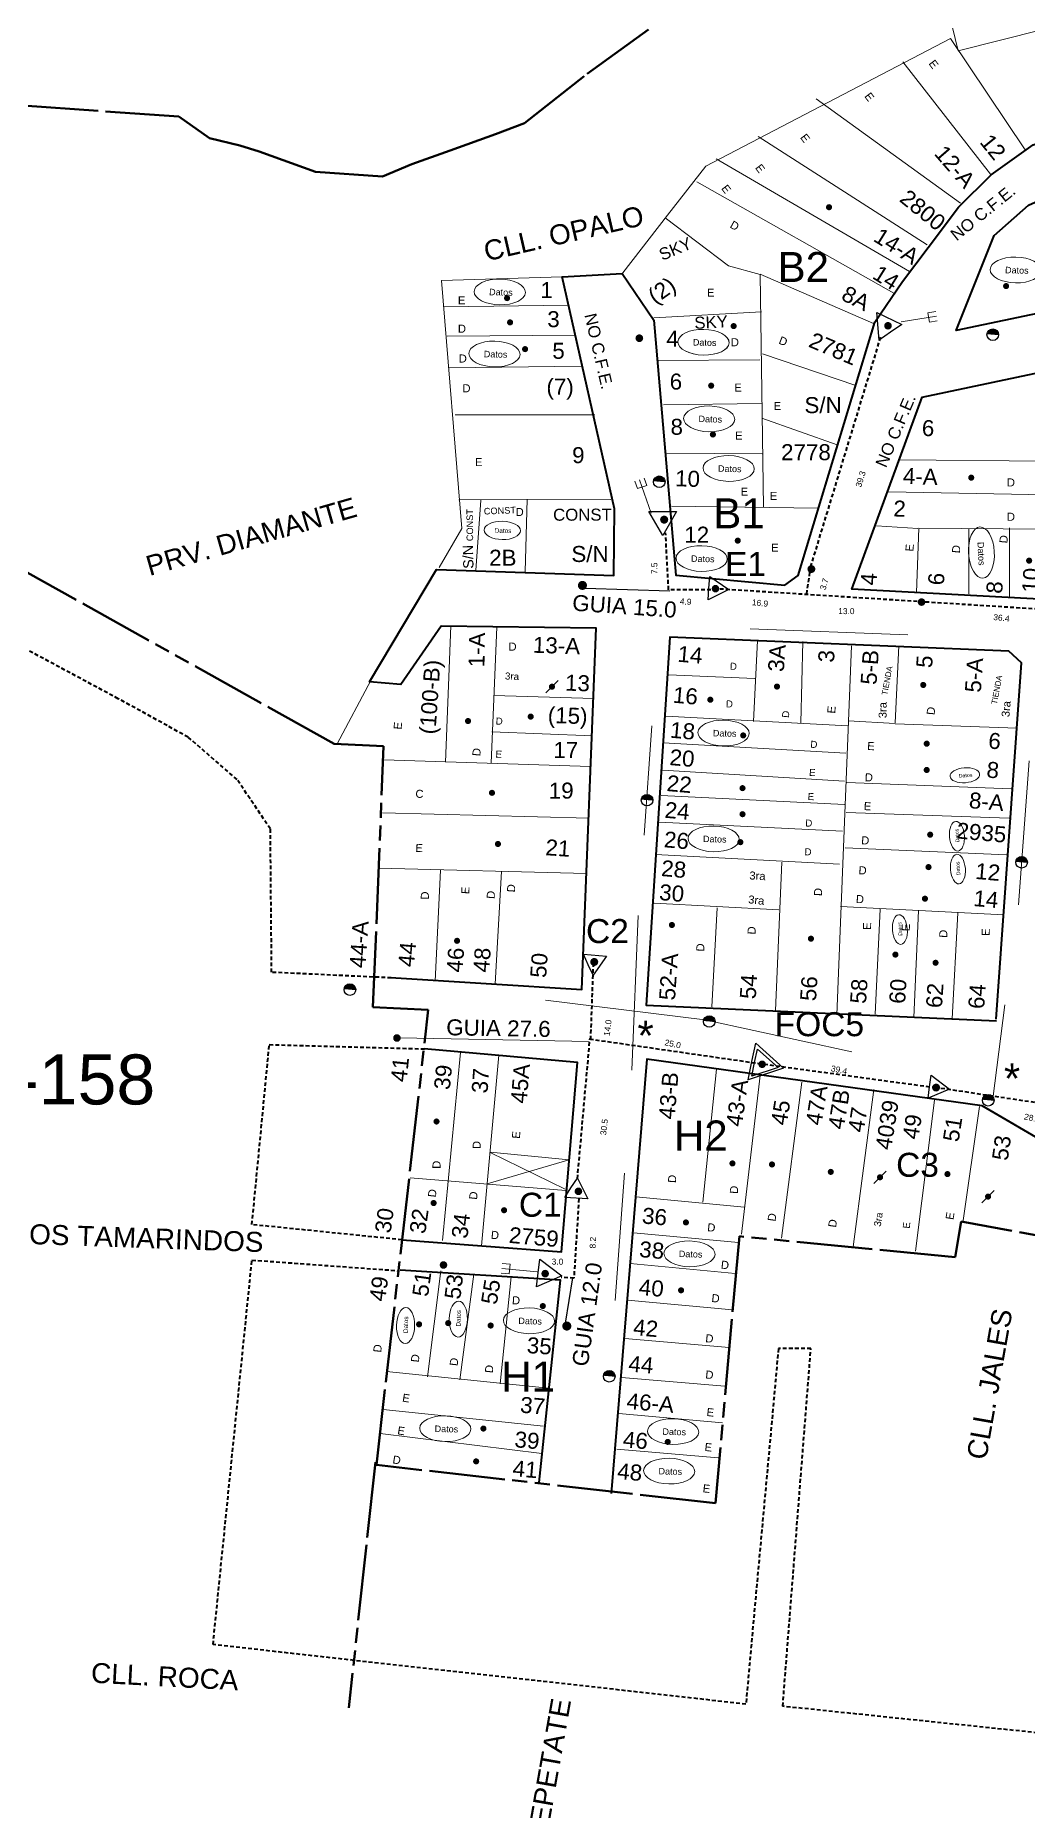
# Model space of a CAD drawing. Header units: millimetres. Extents: x -3867 to 635, y 1041 to 3666.
# Drawn here: x 107.8 to 238.7, y 1750.4 to 1984.7 of the extents above; entities that cross this region are included whole.
import ezdxf

# ---------------------------------------------------------------- set-up
doc = ezdxf.new("R2010")
doc.units = ezdxf.units.MM
for name, pattern in [('TLSIGC_002', [0.8, 0.5, -0.3]), ('TLSIGC_004', [7, 4, -1, 1, -1]), ('TLSIGC_007', [28, 10, -1, 10, -1, 2, -1, 2, -1])]:
    doc.linetypes.add(name, pattern=pattern)
for name, color, linetype, lineweight in [('CABLE EXISTENTE AEREO SECUNDARIO', 82, 'TLSIGC_002', 40), ('CLASIFICACION TIPO COMERCIAL TERCERA', 5, 'Continuous', 9), ('CLASIFICACION TIPO RESIDENCIAL C', 156, 'Continuous', 9), ('CLASIFICACION TIPO RESIDENCIAL D', 5, 'Continuous', 9), ('CLASIFICACION TIPO RESIDENCIAL E', 156, 'Continuous', 9), ('CLIENTES COMERCIALES TERCERA', 82, 'TLSIGC_004', 9), ('CLIENTES EXISTENTES DE DATOS', 7, 'Continuous', 13), ('CLIENTES RESIDENCIALES E', 82, 'TLSIGC_004', 9), ('CONEXION A TIERRA  DE TERMINAL PROYECTADA', 1, 'Continuous', 9), ('DETALLES DE EDIFICIOS', 160, 'Continuous', 5), ('DISTRITO', 42, 'TLSIGC_007', 60), ('GUIAS EXISTENTES SECUNDARIA', 82, 'Continuous', 20), ('GUIAS PROYECTADAS SECUNDARIA', 1, 'Continuous', 30), ('LIMITES DE DISTRITOS COLINDANTES', 43, 'TLSIGC_007', 60), ('LINEAS DE ENERGIA DE BAJA TENSION', 102, 'TLSIGC_014', 20), ('LOTIFICACION 2003', 252, 'Continuous', 15), ('MEDIDAS ENTRE POSTES', 82, 'Continuous', 5), ('NOMBRE DE CALLES', 92, 'TLSIGC_017', 5), ('NUMEROS OFICIALES', 3, 'Continuous', 5), ('PLANIMETRIA 2004', 10, 'Continuous', 40), ('PLANIMETRIA 2004 NO DEFINIDA', 10, 'TLSIGC_002', 40), ('PLANO DE DETALLES', 253, 'Continuous', 30), ('POSTE DE ENERGIA ELECTRICA', 82, 'Continuous', 30), ('POSTES EXISTENTES SECUNDARIOS', 82, 'Continuous', 30), ('TERMINAL EXISTENTE EN POSTE', 82, 'Continuous', 30)]:
    doc.layers.add(name, color=color, linetype=linetype, lineweight=lineweight)
doc.styles.get("Standard").update_dxf_attribs({"font": 'arial.ttf'})
doc.linetypes.add('TLSIGC_014', pattern='A,8,["\\\\\\",Standard,S=1,R=0,X=-1,Y=-0.5],1', length=9)
doc.linetypes.add('TLSIGC_017', pattern='A,0.5,["=",Standard,S=1.6,R=0,X=-0.2,Y=-0.8],0.5', length=1)

# ---------------------------------------------------------------- blocks, each defined once
blk = doc.blocks.new('G$C68750D7C')
at = {"layer": 'CLIENTES EXISTENTES DE DATOS'}
blk.add_ellipse((4.88, 2.45), major_axis=(4.88, 0.02), ratio=0.5027, dxfattribs=at)
at = {"layer": 'CLIENTES EXISTENTES DE DATOS', "insert": (2.85, 3.02), "char_height": 1.231, "width": 5.0142, "attachment_point": 1}
blk.add_mtext('Datos', dxfattribs=at)

msp = doc.modelspace()

# ---------------------------------------------------------------- hatches: boundary and pattern name
at = {"layer": 'CLIENTES COMERCIALES TERCERA'}
h = msp.add_hatch(color=256, dxfattribs=at)
edge = h.paths.add_edge_path()
edge.add_arc((175.94, 1898.78), 0.406, 0, 360)
h = msp.add_hatch(color=256, dxfattribs=at)
edge = h.paths.add_edge_path()
edge.add_arc((219.24, 1834.03), 0.406, 0, 360)
h = msp.add_hatch(color=256, dxfattribs=at)
edge = h.paths.add_edge_path()
edge.add_arc((233.5, 1831.48), 0.406, 0, 360)
at = {"layer": 'CLIENTES RESIDENCIALES E'}
h = msp.add_hatch(color=256, dxfattribs=at)
edge = h.paths.add_edge_path()
edge.add_arc((212.51, 1962.07), 0.406, 0, 360)
h = msp.add_hatch(color=256, dxfattribs=at)
edge = h.paths.add_edge_path()
edge.add_arc((235.88, 1951.66), 0.406, 0, 360)
h = msp.add_hatch(color=256, dxfattribs=at)
edge = h.paths.add_edge_path()
edge.add_arc((170.01, 1950.07), 0.406, 0, 360)
h = msp.add_hatch(color=256, dxfattribs=at)
edge = h.paths.add_edge_path()
edge.add_arc((170.41, 1946.87), 0.406, 0, 360)
h = msp.add_hatch(color=256, dxfattribs=at)
edge = h.paths.add_edge_path()
edge.add_arc((199.92, 1946.38), 0.406, 0, 360)
h = msp.add_hatch(color=256, dxfattribs=at)
edge = h.paths.add_edge_path()
edge.add_arc((172.39, 1943.34), 0.406, 0, 360)
h = msp.add_hatch(color=256, dxfattribs=at)
edge = h.paths.add_edge_path()
edge.add_arc((196.95, 1938.51), 0.406, 0, 360)
h = msp.add_hatch(color=256, dxfattribs=at)
edge = h.paths.add_edge_path()
edge.add_arc((197.18, 1932.07), 0.406, 0, 360)
h = msp.add_hatch(color=256, dxfattribs=at)
edge = h.paths.add_edge_path()
edge.add_arc((231.28, 1926.37), 0.406, 0, 360)
h = msp.add_hatch(color=256, dxfattribs=at)
edge = h.paths.add_edge_path()
edge.add_arc((200.46, 1918.06), 0.406, 0, 360)
h = msp.add_hatch(color=256, dxfattribs=at)
edge = h.paths.add_edge_path()
edge.add_arc((238.92, 1915.42), 0.406, 0, 360)
h = msp.add_hatch(color=256, dxfattribs=at)
edge = h.paths.add_edge_path()
edge.add_arc((205.64, 1898.8), 0.406, 0, 360)
h = msp.add_hatch(color=256, dxfattribs=at)
edge = h.paths.add_edge_path()
edge.add_arc((224.94, 1899.01), 0.406, 0, 360)
h = msp.add_hatch(color=256, dxfattribs=at)
edge = h.paths.add_edge_path()
edge.add_arc((196.84, 1897.06), 0.406, 0, 360)
h = msp.add_hatch(color=256, dxfattribs=at)
edge = h.paths.add_edge_path()
edge.add_arc((164.86, 1894.25), 0.406, 0, 360)
h = msp.add_hatch(color=256, dxfattribs=at)
edge = h.paths.add_edge_path()
edge.add_arc((173.13, 1894.83), 0.406, 0, 360)
h = msp.add_hatch(color=256, dxfattribs=at)
edge = h.paths.add_edge_path()
edge.add_arc((201.18, 1892.35), 0.406, 0, 360)
h = msp.add_hatch(color=256, dxfattribs=at)
edge = h.paths.add_edge_path()
edge.add_arc((225.4, 1891.26), 0.406, 0, 360)
h = msp.add_hatch(color=256, dxfattribs=at)
edge = h.paths.add_edge_path()
edge.add_arc((225.4, 1887.79), 0.406, 0, 360)
h = msp.add_hatch(color=256, dxfattribs=at)
edge = h.paths.add_edge_path()
edge.add_arc((168.02, 1884.77), 0.406, 0, 360)
h = msp.add_hatch(color=256, dxfattribs=at)
edge = h.paths.add_edge_path()
edge.add_arc((201.09, 1885.39), 0.406, 0, 360)
h = msp.add_hatch(color=256, dxfattribs=at)
edge = h.paths.add_edge_path()
edge.add_arc((201.09, 1881.95), 0.406, 0, 360)
h = msp.add_hatch(color=256, dxfattribs=at)
edge = h.paths.add_edge_path()
edge.add_arc((225.86, 1879.25), 0.406, 0, 360)
h = msp.add_hatch(color=256, dxfattribs=at)
edge = h.paths.add_edge_path()
edge.add_arc((168.81, 1878.02), 0.406, 0, 360)
h = msp.add_hatch(color=256, dxfattribs=at)
edge = h.paths.add_edge_path()
edge.add_arc((200.81, 1878.26), 0.406, 0, 360)
h = msp.add_hatch(color=256, dxfattribs=at)
edge = h.paths.add_edge_path()
edge.add_arc((225.64, 1874.97), 0.406, 0, 360)
h = msp.add_hatch(color=256, dxfattribs=at)
edge = h.paths.add_edge_path()
edge.add_arc((225.17, 1870.8), 0.406, 0, 360)
h = msp.add_hatch(color=256, dxfattribs=at)
edge = h.paths.add_edge_path()
edge.add_arc((191.77, 1867.33), 0.406, 0, 360)
h = msp.add_hatch(color=256, dxfattribs=at)
edge = h.paths.add_edge_path()
edge.add_arc((163.41, 1865.24), 0.406, 0, 360)
h = msp.add_hatch(color=256, dxfattribs=at)
edge = h.paths.add_edge_path()
edge.add_arc((210.12, 1865.52), 0.406, 0, 360)
h = msp.add_hatch(color=256, dxfattribs=at)
edge = h.paths.add_edge_path()
edge.add_arc((221.27, 1863.42), 0.406, 0, 360)
h = msp.add_hatch(color=256, dxfattribs=at)
edge = h.paths.add_edge_path()
edge.add_arc((226.57, 1862.34), 0.406, 0, 360)
h = msp.add_hatch(color=256, dxfattribs=at)
edge = h.paths.add_edge_path()
edge.add_arc((160.7, 1841.39), 0.406, 0, 360)
h = msp.add_hatch(color=256, dxfattribs=at)
edge = h.paths.add_edge_path()
edge.add_arc((199.76, 1835.86), 0.406, 0, 360)
h = msp.add_hatch(color=256, dxfattribs=at)
edge = h.paths.add_edge_path()
edge.add_arc((204.98, 1835.72), 0.406, 0, 360)
h = msp.add_hatch(color=256, dxfattribs=at)
edge = h.paths.add_edge_path()
edge.add_arc((212.74, 1834.74), 0.406, 0, 360)
h = msp.add_hatch(color=256, dxfattribs=at)
edge = h.paths.add_edge_path()
edge.add_arc((228.14, 1834.45), 0.406, 0, 360)
h = msp.add_hatch(color=256, dxfattribs=at)
edge = h.paths.add_edge_path()
edge.add_arc((160.32, 1830.63), 0.406, 0, 360)
h = msp.add_hatch(color=256, dxfattribs=at)
edge = h.paths.add_edge_path()
edge.add_arc((169.62, 1829.68), 0.406, 0, 360)
h = msp.add_hatch(color=256, dxfattribs=at)
edge = h.paths.add_edge_path()
edge.add_arc((193.62, 1828.07), 0.406, 0, 360)
h = msp.add_hatch(color=256, dxfattribs=at)
edge = h.paths.add_edge_path()
edge.add_arc((192.98, 1819.11), 0.406, 0, 360)
h = msp.add_hatch(color=256, dxfattribs=at)
edge = h.paths.add_edge_path()
edge.add_arc((174.73, 1817.03), 0.406, 0, 360)
h = msp.add_hatch(color=256, dxfattribs=at)
edge = h.paths.add_edge_path()
edge.add_arc((158.4, 1814.62), 0.406, 0, 360)
h = msp.add_hatch(color=256, dxfattribs=at)
edge = h.paths.add_edge_path()
edge.add_arc((162.24, 1814.78), 0.406, 0, 360)
h = msp.add_hatch(color=256, dxfattribs=at)
edge = h.paths.add_edge_path()
edge.add_arc((167.85, 1814.46), 0.406, 0, 360)
h = msp.add_hatch(color=256, dxfattribs=at)
edge = h.paths.add_edge_path()
edge.add_arc((166.89, 1800.86), 0.406, 0, 360)
h = msp.add_hatch(color=256, dxfattribs=at)
edge = h.paths.add_edge_path()
edge.add_arc((191.22, 1799.1), 0.406, 0, 360)
h = msp.add_hatch(color=256, dxfattribs=at)
edge = h.paths.add_edge_path()
edge.add_arc((165.93, 1796.53), 0.406, 0, 360)
at = {"layer": 'POSTE DE ENERGIA ELECTRICA'}
for points in [[(233.36, 1945.31), (233.37, 1945.41), (233.4, 1945.5), (233.43, 1945.58), (233.48, 1945.66), (233.56, 1945.76), (233.62, 1945.82), (233.7, 1945.88), (233.79, 1945.93), (233.88, 1945.96), (233.95, 1945.99), (234.04, 1946), (234.14, 1946), (234.2, 1946), (234.3, 1945.98), (234.4, 1945.95), (234.51, 1945.89), (234.59, 1945.83), (234.67, 1945.76), (234.73, 1945.68), (234.77, 1945.62), (234.81, 1945.55), (234.85, 1945.44), (234.87, 1945.34), (234.88, 1945.25), (234.88, 1945.18)], [(189.34, 1925.9), (189.35, 1926), (189.38, 1926.09), (189.41, 1926.17), (189.46, 1926.25), (189.54, 1926.36), (189.61, 1926.42), (189.68, 1926.47), (189.77, 1926.52), (189.86, 1926.55), (189.93, 1926.58), (190.02, 1926.59), (190.12, 1926.59), (190.18, 1926.59), (190.28, 1926.57), (190.38, 1926.54), (190.5, 1926.48), (190.57, 1926.42), (190.65, 1926.35), (190.71, 1926.27), (190.75, 1926.21), (190.79, 1926.14), (190.83, 1926.04), (190.85, 1925.93), (190.86, 1925.84), (190.86, 1925.77)], [(187.73, 1883.88), (187.75, 1883.98), (187.78, 1884.08), (187.81, 1884.15), (187.86, 1884.23), (187.94, 1884.34), (188, 1884.4), (188.08, 1884.45), (188.16, 1884.5), (188.25, 1884.53), (188.32, 1884.56), (188.42, 1884.57), (188.52, 1884.58), (188.58, 1884.57), (188.67, 1884.56), (188.78, 1884.52), (188.89, 1884.46), (188.97, 1884.4), (189.05, 1884.34), (189.11, 1884.26), (189.15, 1884.19), (189.19, 1884.13), (189.23, 1884.02), (189.25, 1883.91), (189.25, 1883.82), (189.25, 1883.75)], [(237.16, 1875.66), (237.18, 1875.76), (237.21, 1875.86), (237.24, 1875.93), (237.29, 1876.02), (237.37, 1876.12), (237.43, 1876.18), (237.51, 1876.24), (237.6, 1876.28), (237.68, 1876.32), (237.76, 1876.34), (237.85, 1876.36), (237.95, 1876.36), (238.01, 1876.35), (238.11, 1876.34), (238.21, 1876.31), (238.32, 1876.25), (238.4, 1876.19), (238.48, 1876.12), (238.54, 1876.04), (238.58, 1875.98), (238.62, 1875.91), (238.66, 1875.8), (238.68, 1875.7), (238.69, 1875.6), (238.69, 1875.53)], [(148.51, 1858.86), (148.52, 1858.96), (148.55, 1859.06), (148.58, 1859.14), (148.63, 1859.22), (148.71, 1859.32), (148.78, 1859.38), (148.85, 1859.44), (148.94, 1859.48), (149.03, 1859.52), (149.1, 1859.54), (149.19, 1859.56), (149.29, 1859.56), (149.35, 1859.55), (149.45, 1859.54), (149.55, 1859.51), (149.67, 1859.45), (149.74, 1859.39), (149.82, 1859.32), (149.89, 1859.24), (149.92, 1859.18), (149.96, 1859.11), (150, 1859), (150.02, 1858.9), (150.03, 1858.81), (150.03, 1858.73)], [(195.94, 1854.66), (195.95, 1854.76), (195.98, 1854.86), (196.02, 1854.93), (196.06, 1855.01), (196.14, 1855.12), (196.21, 1855.18), (196.29, 1855.23), (196.37, 1855.28), (196.46, 1855.31), (196.53, 1855.34), (196.62, 1855.35), (196.72, 1855.36), (196.78, 1855.35), (196.88, 1855.33), (196.98, 1855.3), (197.1, 1855.24), (197.18, 1855.18), (197.25, 1855.12), (197.32, 1855.04), (197.36, 1854.97), (197.39, 1854.91), (197.43, 1854.8), (197.45, 1854.69), (197.46, 1854.6), (197.46, 1854.53)], [(232.76, 1844.26), (232.77, 1844.36), (232.8, 1844.46), (232.83, 1844.53), (232.88, 1844.61), (232.96, 1844.72), (233.02, 1844.78), (233.1, 1844.83), (233.19, 1844.88), (233.28, 1844.91), (233.35, 1844.94), (233.44, 1844.95), (233.54, 1844.96), (233.6, 1844.95), (233.7, 1844.93), (233.8, 1844.9), (233.91, 1844.84), (233.99, 1844.78), (234.07, 1844.72), (234.13, 1844.64), (234.17, 1844.57), (234.21, 1844.51), (234.25, 1844.4), (234.27, 1844.29), (234.28, 1844.2), (234.28, 1844.13)], [(182.74, 1807.83), (182.75, 1807.93), (182.78, 1808.02), (182.81, 1808.1), (182.86, 1808.18), (182.94, 1808.29), (183, 1808.35), (183.08, 1808.4), (183.17, 1808.45), (183.26, 1808.48), (183.33, 1808.51), (183.42, 1808.52), (183.52, 1808.52), (183.58, 1808.52), (183.68, 1808.5), (183.78, 1808.47), (183.89, 1808.41), (183.97, 1808.35), (184.05, 1808.28), (184.11, 1808.2), (184.15, 1808.14), (184.19, 1808.07), (184.23, 1807.97), (184.25, 1807.86), (184.26, 1807.77), (184.26, 1807.7)]]:
    msp.add_hatch(color=256, dxfattribs=at).paths.add_polyline_path(points)
at = {"layer": 'POSTES EXISTENTES SECUNDARIOS'}
h = msp.add_hatch(color=256, dxfattribs=at)
edge = h.paths.add_edge_path()
edge.add_arc((220.29, 1946.42), 0.503, 0, 360)
h = msp.add_hatch(color=256, dxfattribs=at)
edge = h.paths.add_edge_path()
edge.add_arc((187.47, 1944.78), 0.511, 0, 360)
h = msp.add_hatch(color=256, dxfattribs=at)
edge = h.paths.add_edge_path()
edge.add_arc((190.75, 1920.83), 0.537, 0, 360)
h = msp.add_hatch(color=256, dxfattribs=at)
edge = h.paths.add_edge_path()
edge.add_arc((210.18, 1914.31), 0.525, 0, 360)
h = msp.add_hatch(color=256, dxfattribs=at)
edge = h.paths.add_edge_path()
edge.add_arc((179.96, 1912.15), 0.605, 0, 360)
h = msp.add_hatch(color=256, dxfattribs=at)
edge = h.paths.add_edge_path()
edge.add_arc((197.52, 1911.72), 0.5, 0, 360)
h = msp.add_hatch(color=256, dxfattribs=at)
edge = h.paths.add_edge_path()
edge.add_arc((224.72, 1909.95), 0.504, 0, 360)
h = msp.add_hatch(color=256, dxfattribs=at)
edge = h.paths.add_edge_path()
edge.add_arc((181.52, 1862.45), 0.529, 0, 360)
h = msp.add_hatch(color=256, dxfattribs=at)
edge = h.paths.add_edge_path()
edge.add_arc((155.48, 1852.41), 0.504, 0, 360)
h = msp.add_hatch(color=256, dxfattribs=at)
edge = h.paths.add_edge_path()
edge.add_arc((203.68, 1848.94), 0.5, 0, 360)
h = msp.add_hatch(color=256, dxfattribs=at)
edge = h.paths.add_edge_path()
edge.add_arc((226.64, 1845.87), 0.523, 0, 360)
h = msp.add_hatch(color=256, dxfattribs=at)
edge = h.paths.add_edge_path()
edge.add_arc((179.43, 1832.17), 0.504, 0, 360)
h = msp.add_hatch(color=256, dxfattribs=at)
edge = h.paths.add_edge_path()
edge.add_arc((161.62, 1822.45), 0.504, 0, 360)
h = msp.add_hatch(color=256, dxfattribs=at)
edge = h.paths.add_edge_path()
edge.add_arc((175.04, 1821.31), 0.504, 0, 360)
h = msp.add_hatch(color=256, dxfattribs=at)
edge = h.paths.add_edge_path()
edge.add_arc((177.9, 1814.39), 0.605, 0, 360)

# ---------------------------------------------------------------- linework, layer by layer
at = {"layer": 'CABLE EXISTENTE AEREO SECUNDARIO'}
for p, q in [((247.3, 1908.56), (197.61, 1911.7)), ((179.3, 1833.84), (180.96, 1852.41))]:
    msp.add_line(p, q, dxfattribs=at)
for points in [[(219.29, 1944.92), (210.07, 1914.67), (209.52, 1910.99)], [(196.92, 1911.58), (191.33, 1911.58), (190.93, 1919.1)], [(226.62, 1845.82), (203.58, 1848.97), (181.06, 1852.22), (181.43, 1862.43)], [(226.49, 1845.93), (249.99, 1842.37), (272.99, 1838.82)], [(179.49, 1831.21), (178.83, 1820.7), (177.14, 1820.82)]]:
    msp.add_lwpolyline(points, dxfattribs=at)
at = {"layer": 'CLIENTES COMERCIALES TERCERA'}
for p, q in [((175.12, 1897.96), (176.75, 1899.59)), ((218.43, 1833.22), (220.05, 1834.84)), ((232.69, 1830.67), (234.31, 1832.29))]:
    msp.add_line(p, q, dxfattribs=at)
for points in [[(218.43, 1833.22), (220.05, 1834.84), (218.43, 1833.22), (218.43, 1833.22)], [(232.69, 1830.67), (234.31, 1832.29), (232.69, 1830.67), (232.69, 1830.67)]]:
    msp.add_lwpolyline(points, dxfattribs=at)
at = {"layer": 'CONEXION A TIERRA  DE TERMINAL PROYECTADA'}
for p, q in [((226.69, 1947.69), (222.05, 1946.95)), ((187.49, 1926.1), (189.04, 1921.67)), ((169.31, 1822.01), (173.98, 1821.54))]:
    msp.add_line(p, q, dxfattribs=at)
for points in [[(226.59, 1948.31), (225.57, 1948.15), (225.77, 1946.89), (226.79, 1947.06)], [(186.89, 1925.89), (187.24, 1924.92), (188.44, 1925.34), (188.1, 1926.31)], [(169.25, 1821.39), (170.27, 1821.28), (170.4, 1822.55), (169.37, 1822.65)]]:
    msp.add_lwpolyline(points, dxfattribs=at)
at = {"layer": 'DISTRITO'}
msp.add_line((152.63, 1796.43), (149.12, 1763.98), dxfattribs=at)
for points in [[(106.05, 1975.5), (126.68, 1974.04), (130.75, 1971.2), (134.74, 1970.23), (137.27, 1969.43), (144.72, 1966.76), (153.57, 1966.14), (157.46, 1967.77), (162.52, 1969.57), (168.48, 1971.69), (172.31, 1973.17), (180.6, 1979.68), (190.92, 1987.15)], [(247.46, 1824.96), (229.94, 1828.2), (229.15, 1823.5), (200.68, 1826.24), (197.52, 1791), (152.76, 1796.07), (159.62, 1856.14), (152.31, 1856.49), (153.72, 1890.94), (147.18, 1891.23), (79.09, 1929.26)]]:
    msp.add_lwpolyline(points, dxfattribs=at)
at = {"layer": 'GUIAS EXISTENTES SECUNDARIA'}
msp.add_line((155.83, 1852.42), (180.85, 1851.93), dxfattribs=at)
at = {"layer": 'GUIAS PROYECTADAS SECUNDARIA'}
for p, q in [((191.51, 1911.38), (180.34, 1911.76)), ((177.72, 1814.79), (178.71, 1820.74))]:
    msp.add_line(p, q, dxfattribs=at)
at = {"layer": 'LINEAS DE ENERGIA DE BAJA TENSION'}
for p, q in [((202.11, 1906.42), (222.92, 1905.62)), ((188.1, 1879.2), (189.1, 1893.62)), ((237.52, 1869.99), (238.92, 1889.01)), ((186.49, 1848.18), (187.3, 1868.6)), ((196.1, 1854.79), (175.09, 1857.39)), ((234.12, 1844.39), (235.72, 1856.79)), ((196.1, 1854.79), (215.51, 1850.58)), ((184.29, 1817.77), (185.5, 1834.57))]:
    msp.add_line(p, q, dxfattribs=at)
at = {"layer": 'LOTIFICACION 2003'}
for p, q in [((238.4, 1969.64), (228.53, 1984.33)), ((222.24, 1981.27), (233.83, 1966.44)), ((229.87, 1962.62), (210.83, 1976.38)), ((203.16, 1971.42), (225.45, 1957.1)), ((197.62, 1968.45), (223.11, 1953.59)), ((221.06, 1950.71), (195.05, 1965.44)), ((218.37, 1946.74), (203.42, 1953.24)), ((178.09, 1949.13), (161.71, 1948.91)), ((203.6, 1948.25), (189.39, 1947.45)), ((162.11, 1945.05), (179, 1945.18)), ((216.04, 1938.53), (203.72, 1942.72)), ((179.78, 1941.11), (162.39, 1940.89)), ((189.86, 1941.82), (203.39, 1941.91)), ((203.63, 1936.14), (190.67, 1936)), ((163.18, 1934.68), (181.59, 1934.67)), ((213.59, 1930.72), (203.63, 1934.23)), ((191.08, 1929.59), (203.68, 1929.53)), ((221.83, 1928.72), (241.14, 1928.57)), ((183.73, 1923.48), (163.65, 1923.45)), ((241.22, 1924.12), (220.34, 1924.5)), ((191.73, 1922.6), (211.08, 1922.36)), ((224.23, 1919.67), (218.77, 1920.03)), ((230.95, 1911.06), (230.98, 1919.61)), ((236.31, 1910.7), (236.31, 1919.73)), ((162.59, 1906.82), (161.87, 1888.83)), ((167.93, 1888.75), (168.65, 1906.64)), ((203.06, 1904.86), (202.54, 1894.17)), ((208.78, 1893.99), (209.07, 1904.74)), ((215.48, 1904.18), (213.56, 1855.49)), ((221.7, 1904.17), (221.24, 1894)), ((191.34, 1900.36), (202.72, 1899.86)), ((147.6, 1891.26), (152.02, 1899.59)), ((181.48, 1897.23), (168.28, 1897.6)), ((215.01, 1893.61), (190.97, 1894.9)), ((221.24, 1893.93), (215.04, 1894.28)), ((221.24, 1893.89), (237.33, 1893.3)), ((181.29, 1892.29), (168.02, 1892.82)), ((214.74, 1890.01), (190.61, 1891.37)), ((181.02, 1888.25), (153.74, 1889.11)), ((190.52, 1887.76), (214.56, 1886.31)), ((214.85, 1886.15), (236.57, 1885.31)), ((214.56, 1883.24), (190.34, 1884.4)), ((153.56, 1882.15), (180.85, 1881.42)), ((236.27, 1881.45), (214.75, 1882.19)), ((190.09, 1880.88), (214.28, 1879.71)), ((213.91, 1875.36), (189.61, 1876.64)), ((214.63, 1877.52), (235.92, 1876.6)), ((153.1, 1874.83), (180.48, 1874.11)), ((160.51, 1859.9), (161.24, 1874.56)), ((169.28, 1874.38), (168.46, 1859.55)), ((206.26, 1875.64), (205.44, 1856.04)), ((205.88, 1869.32), (189.44, 1870.23)), ((235.59, 1868.69), (214.02, 1869.78)), ((197.75, 1869.59), (197.04, 1856.53)), ((219.27, 1869.42), (218.61, 1855.57)), ((224.3, 1869.26), (223.69, 1855.14)), ((229.5, 1868.94), (228.74, 1854.95)), ((161.48, 1825.69), (163.86, 1850.52)), ((168.92, 1850.16), (166.65, 1824.96)), ((197.64, 1848.29), (195.85, 1830.73)), ((200.94, 1826.51), (203.42, 1847.45)), ((208.93, 1846.59), (206.25, 1825.99)), ((215.71, 1824.84), (218.4, 1845.61)), ((226.44, 1844.2), (223.92, 1824.28)), ((232.37, 1843.35), (230.19, 1828)), ((178.23, 1836.34), (167.78, 1837.33)), ((177.7, 1832.44), (167.8, 1837.28)), ((178.03, 1836.3), (167.4, 1833.17)), ((177.78, 1832.27), (157.22, 1833.95)), ((201.36, 1830.1), (187.03, 1831.46)), ((186.71, 1826.68), (200.55, 1825.4)), ((159.49, 1807.68), (161.29, 1821.7)), ((165.62, 1821.24), (163.76, 1807.29)), ((169.1, 1806.78), (170.54, 1820.87)), ((200.1, 1821.33), (186.25, 1822.67)), ((185.91, 1817.82), (199.78, 1816.52)), ((199.33, 1811.55), (185.55, 1812.76)), ((175.5, 1806.18), (154.08, 1808.38)), ((185.13, 1807.6), (198.76, 1806.46)), ((174.8, 1801.19), (153.66, 1803.38)), ((198.43, 1801.61), (184.76, 1802.85)), ((153.27, 1800.19), (174.59, 1797.55)), ((184.48, 1798.12), (197.86, 1796.98))]:
    msp.add_line(p, q, dxfattribs=at)
for points in [[(240.33, 2002.97), (225.55, 1999.19), (229.57, 1982.7), (267.95, 1992.42), (270.27, 1982.51)], [(228.53, 1984.33), (196.26, 1967.49), (191.17, 1961.01), (185.29, 1953.4)], [(203.85, 1922.48), (203.41, 1953.17), (199.22, 1954.35), (190.86, 1960.66)], [(177.3, 1952.86), (161.38, 1952.41), (164.05, 1919.68), (161.06, 1914.51)], [(276.64, 1927.93), (267.48, 1928.24), (258.77, 1923.79), (241.31, 1924.9), (241.08, 1919.59), (224.36, 1919.71), (224.07, 1911.22)], [(172.67, 1923.53), (172.38, 1913.93)], [(166.53, 1923.41), (165.88, 1914.1)]]:
    msp.add_lwpolyline(points, dxfattribs=at)
at = {"layer": 'PLANIMETRIA 2004'}
for points in [[(218.55, 1946.88), (222.2, 1952.28), (225.61, 1956.76), (229.61, 1962.08), (233.9, 1966.36), (239.45, 1970.3), (255.26, 1975.85), (274.61, 1984.3), (286.6, 1989.92), (286.77, 1992.72), (293.53, 1995.15), (289.97, 2013.96), (240.72, 2002.9), (238.63, 2009.76), (288.14, 2022.18), (285.6, 2034.34), (281.47, 2033.05)], [(296.27, 1984.71), (299.31, 1960.48), (229.27, 1945.79), (234.29, 1958.35), (238.83, 1962.35), (263.94, 1973.56), (288.14, 1983.94), (296.17, 1984.79)], [(154.64, 1860.38), (179.87, 1858.82), (181.78, 1906.51), (161.33, 1906.77), (155.98, 1899.07), (151.87, 1899.42), (160.7, 1914.25), (184.11, 1913.44), (184.21, 1922.27), (177.3, 1952.86), (185.21, 1953.32), (189.4, 1947.17), (192.28, 1913.52), (206.68, 1912.17), (208.44, 1913.44), (218.55, 1946.88)], [(294.99, 1951.74), (296.04, 1948.08), (290.64, 1907.65), (215.52, 1911.64), (224.8, 1937), (294.96, 1951.82)], [(234.58, 1854.9), (237.91, 1901.92), (236.26, 1903.47), (191.51, 1905.33), (188.38, 1856.76), (234.62, 1854.68)], [(156.18, 1825.76), (177.21, 1824.17), (179.29, 1849.2), (159.07, 1850.97)], [(273.5, 1790.76), (276.79, 1829.26), (241.92, 1838.1), (232.73, 1843.48), (188.44, 1849.62), (183.75, 1792.29)], [(174.27, 1793.73), (177.08, 1820.45), (155.91, 1821.78)]]:
    msp.add_lwpolyline(points, dxfattribs=at)
at = {"layer": 'PLANIMETRIA 2004 NO DEFINIDA'}
for points in [[(154.72, 1860.35), (138.94, 1861.08), (138.77, 1880.02), (134.37, 1886.53), (127.93, 1892.11), (118.7, 1897.2), (105.74, 1904.15), (93.54, 1910.66), (78.55, 1918.92)], [(156.13, 1825.78), (136.34, 1827.78), (138.63, 1851.54), (159.25, 1850.97)], [(273.5, 1790.22), (270.27, 1757.55), (206.4, 1764.2), (210.11, 1811.42), (205.83, 1811.42), (201.53, 1764.49), (131.2, 1772.34), (136.34, 1823.1), (155.64, 1821.7)]]:
    msp.add_lwpolyline(points, dxfattribs=at)
at = {"layer": 'POSTE DE ENERGIA ELECTRICA'}
for centre in [(234.12, 1945.24), (190.1, 1925.83), (188.49, 1883.81), (237.93, 1875.6), (149.27, 1858.8), (196.7, 1854.59), (233.52, 1844.19), (183.5, 1807.76)]:
    msp.add_circle(centre, 0.764, dxfattribs=at)
at = {"layer": 'TERMINAL EXISTENTE EN POSTE'}
for points in [[(219.12, 1944.52), (218.81, 1948.17), (222.13, 1946.61), (220.62, 1945.56), (219.12, 1944.52)], [(188.73, 1921.89), (192.38, 1921.9), (190.58, 1918.72), (189.65, 1920.31), (188.73, 1921.89)], [(196.77, 1913.33), (199.3, 1911.59), (196.54, 1910.26), (196.65, 1911.8), (196.77, 1913.33)], [(180.08, 1863.48), (183.13, 1863.2), (181.37, 1860.69), (180.72, 1862.09), (180.08, 1863.48)], [(202.84, 1851.71), (206.48, 1848.44), (201.84, 1846.91), (202.34, 1849.32), (202.84, 1851.71)], [(203.05, 1850.96), (205.78, 1848.51), (202.3, 1847.37), (202.68, 1849.17), (203.05, 1850.96)], [(225.97, 1847.5), (228.41, 1845.65), (225.58, 1844.45), (225.77, 1845.98), (225.97, 1847.5)], [(179.29, 1833.92), (180.66, 1831.2), (177.62, 1831.36), (178.45, 1832.65), (179.29, 1833.92)], [(174.35, 1823.22), (177.26, 1821.01), (173.9, 1819.58), (174.12, 1821.41), (174.35, 1823.22)]]:
    msp.add_lwpolyline(points, dxfattribs=at)

# ---------------------------------------------------------------- block references
at = {"layer": 'CLIENTES EXISTENTES DE DATOS', "lineweight": 40, "ltscale": 8}
for p, xscale, yscale, zscale, rotation in [((233.73, 1952.17), 0.6923792800756006, 0.6923792800756006, 0.6923792800756006, 358.6081420041148), ((165.63, 1949.27), 0.6923792800756006, 0.6923792800756006, 0.6923792800756006, 358.6081420041148), ((165.63, 1949.27), 0.6923792800756006, 0.6923792800756006, 0.6923792800756006, 358.6081420041148), ((192.52, 1942.63), 0.6923792800756006, 0.6923792800756006, 0.6923792800756006, 358.6081420041148), ((192.53, 1942.63), 0.6923792800756006, 0.6923792800756006, 0.6923792800756006, 358.6081420041148), ((164.93, 1941.08), 0.6923792800756006, 0.6923792800756006, 0.6923792800756006, 358.6081420041148), ((164.93, 1941.08), 0.6923792800756006, 0.6923792800756006, 0.6923792800756006, 358.6081420041148), ((193.27, 1932.52), 0.6923792800756006, 0.6923792800756006, 0.6923792800756006, 358.6081420041148), ((193.27, 1932.52), 0.6923792800756006, 0.6923792800756006, 0.6923792800756006, 358.6081420041148), ((195.84, 1925.97), 0.6923792800756006, 0.6923792800756006, 0.6923792800756006, 358.6081420041148), ((195.84, 1925.97), 0.6923792800756006, 0.6923792800756006, 0.6923792800756006, 358.6081420041148), ((166.95, 1918.26), 0.4918580711420437, 0.4918580711420436, 0.4918580711420436, 358.6081420041148), ((230.75, 1919.77), 0.6923792800756006, 0.6923792800756007, 0.6923792800756007, 273.1221304621167), ((192.28, 1914.08), 0.6923792800756006, 0.6923792800756006, 0.6923792800756006, 358.6081420041148), ((192.28, 1914.08), 0.6923792800756006, 0.6923792800756006, 0.6923792800756006, 358.6081420041148), ((195.17, 1891.05), 0.6923792800756006, 0.6923792800756006, 0.6923792800756006, 358.6081420041148), ((195.17, 1891.05), 0.6923792800756006, 0.6923792800756006, 0.6923792800756006, 358.6081420041148), ((228.55, 1885.97), 0.4015411977519817, 0.4015411977519817, 0.4015411977519817, 4.109548024488291), ((193.86, 1877.08), 0.6923792800756006, 0.6923792800756006, 0.6923792800756006, 358.6081420041148), ((193.86, 1877.08), 0.6923792800756006, 0.6923792800756006, 0.6923792800756006, 358.6081420041148), ((230.51, 1877.16), 0.4015411977519817, 0.4015411977519817, 0.4015411977519817, 94.1095480244883), ((230.64, 1872.82), 0.4015411977519817, 0.4015411977519817, 0.4015411977519817, 94.1095480244883), ((222.98, 1864.84), 0.4015411977519817, 0.4015411977519817, 0.4015411977519817, 94.1095480244883), ((190.67, 1822.31), 0.6923792800756006, 0.6923792800756006, 0.6923792800756006, 358.6081420041148), ((190.67, 1822.31), 0.6923792800756006, 0.6923792800756006, 0.6923792800756006, 358.6081420041148), ((157.75, 1812.05), 0.487141555959975, 0.4871415559599749, 0.4871415559599749, 88.60814200411482), ((164.71, 1812.91), 0.487141555959975, 0.4871415559599748, 0.4871415559599748, 88.60814200411482), ((169.49, 1813.47), 0.6923792800756006, 0.6923792800756006, 0.6923792800756006, 358.6081420041148), ((169.49, 1813.47), 0.6923792800756006, 0.6923792800756006, 0.6923792800756006, 358.6081420041148), ((158.44, 1799.23), 0.6923792800756006, 0.6923792800756006, 0.6923792800756006, 358.6081420041148), ((158.44, 1799.23), 0.6923792800756006, 0.6923792800756006, 0.6923792800756006, 358.6081420041148), ((188.51, 1798.85), 0.6923792800756006, 0.6923792800756006, 0.6923792800756006, 358.6081420041148), ((188.51, 1798.85), 0.6923792800756006, 0.6923792800756006, 0.6923792800756006, 358.6081420041148), ((187.99, 1793.63), 0.6923792800756006, 0.6923792800756006, 0.6923792800756006, 358.6081420041148), ((187.99, 1793.63), 0.6923792800756006, 0.6923792800756006, 0.6923792800756006, 358.6081420041148)]:
    msp.add_blockref('G$C68750D7C', p, dxfattribs=dict(at, xscale=xscale, yscale=yscale, zscale=zscale, rotation=rotation))

# ---------------------------------------------------------------- texts
at = {"layer": 'CABLE EXISTENTE AEREO SECUNDARIO'}
for p in [(187.22, 1850.75), (235.59, 1845.09)]:
    msp.add_text('*', height=3.96, dxfattribs=at).set_placement(p)
at = {"layer": 'CLASIFICACION TIPO COMERCIAL TERCERA'}
for height, rotation, p in [(0.924, 357, (169.71, 1899.75)), (1.056, 90, (220.11, 1894.62)), (1.056, 85, (236.31, 1894.73)), (1.056, 357, (201.97, 1873.35)), (1.056, 354, (201.8, 1870.2)), (0.924, 81, (219.32, 1827.47))]:
    msp.add_text('3ra', height=height, rotation=rotation, dxfattribs=at).set_placement(p)
at = {"layer": 'CLASIFICACION TIPO RESIDENCIAL C'}
msp.add_text('C', height=1.06, rotation=357, dxfattribs=at).set_placement((157.89, 1884.14))
at = {"layer": 'CLASIFICACION TIPO RESIDENCIAL D'}
for height, rotation, p in [(1.06, 331, (199.33, 1959.43)), (1.06, 338, (205.77, 1944.1)), (1.06, 85, (229.77, 1916.36)), (1.06, 85, (236.04, 1917.67)), (0.924, 357, (199.4, 1901.04)), (0.924, 357, (198.87, 1896.07)), (0.924, 85, (207.21, 1894.64)), (1.06, 85, (226.44, 1895.01)), (0.924, 357, (168.49, 1893.8)), (0.924, 357, (210.02, 1890.73)), (1.06, 85, (166.47, 1889.57)), (1.06, 357, (217.2, 1886.31)), (0.924, 357, (209.35, 1880.34)), (1.06, 357, (216.73, 1877.99)), (0.924, 357, (209.25, 1876.55)), (1.06, 357, (216.38, 1874.04)), (1.06, 86, (171.04, 1871.61)), (1.06, 88, (211.57, 1871.13)), (1.06, 90, (159.69, 1870.68)), (1.06, 86, (168.36, 1870.74)), (1.06, 357, (216.03, 1870.24)), (1.06, 88, (202.8, 1866.06)), (1.06, 88, (228.1, 1865.62)), (1.06, 88, (196.03, 1863.81)), (1.06, 90, (166.53, 1837.75)), (1.06, 90, (161.23, 1835.15)), (1.06, 84, (160.61, 1831.34)), (1.06, 86, (192.29, 1833.25)), (1.06, 86, (200.46, 1831.81)), (1.06, 84, (166.04, 1831.03)), (1.06, 354, (196.39, 1826.93)), (1.06, 82, (205.43, 1828.15)), (1.06, 82, (213.43, 1827.35)), (1.06, 354, (167.83, 1825.93)), (1.06, 354, (198.19, 1821.99)), (1.06, 356, (170.63, 1817.29)), (1.06, 354, (196.95, 1817.58)), (1.06, 84, (153.39, 1810.86)), (1.06, 354, (196.14, 1812.28)), (1.06, 84, (158.36, 1809.56)), (1.06, 84, (163.48, 1809.08)), (1.06, 84, (168.12, 1808.14)), (1.06, 354, (196.14, 1807.49)), (1.06, 351, (154.84, 1796.28))]:
    msp.add_text('D', height=height, rotation=rotation, dxfattribs=at).set_placement(p)
for p in [(163.52, 1945.51), (199.55, 1943.72), (163.63, 1941.57), (164.12, 1937.64), (235.98, 1925.21), (171.14, 1921.31), (235.98, 1920.68), (170.2, 1903.54)]:
    msp.add_text('D', height=1.06, dxfattribs=at).set_placement(p)
at = {"layer": 'CLASIFICACION TIPO RESIDENCIAL E'}
for height, rotation, p in [(1.06, 307, (225.6, 1981.02)), (1.06, 307, (217.12, 1976.71)), (1.06, 307, (208.64, 1971.26)), (1.06, 307, (202.7, 1967.26)), (1.06, 307, (198.23, 1964.54)), (1.06, 85, (223.63, 1916.59)), (1.06, 85, (213.31, 1895.2)), (1.06, 85, (156.08, 1893.09)), (1.06, 357, (217.52, 1890.44)), (0.924, 357, (168.46, 1889.44)), (0.924, 357, (209.85, 1887.02)), (0.924, 357, (209.67, 1883.84)), (1.06, 357, (217.07, 1882.5)), (1.06, 357, (157.89, 1876.99)), (1.06, 88, (165.02, 1871.39)), (1.06, 88, (218.04, 1866.66)), (1.06, 88, (223.16, 1866.49)), (1.06, 88, (233.7, 1865.87)), (1.06, 85, (171.69, 1839.08)), (0.924, 84, (223.15, 1827.22)), (1.06, 81, (228.92, 1828.36)), (1.06, 351, (156.12, 1804.44)), (1.06, 354, (196.3, 1802.53)), (1.06, 351, (155.48, 1800.12)), (1.06, 354, (196.04, 1797.92)), (1.06, 354, (195.79, 1792.46))]:
    msp.add_text('E', height=height, rotation=rotation, dxfattribs=at).set_placement(p)
for p in [(163.52, 1949.25), (196.39, 1950.26), (200, 1937.73), (205.19, 1935.3), (200.11, 1931.4), (165.77, 1927.9), (200.84, 1923.99), (204.69, 1923.44), (204.86, 1916.6)]:
    msp.add_text('E', height=1.06, dxfattribs=at).set_placement(p)
at = {"layer": 'DETALLES DE EDIFICIOS'}
for p in [(220.18, 1897.61), (234.66, 1896.4)]:
    msp.add_text('TIENDA', height=0.756, rotation=79.3697, dxfattribs=at).set_placement(p)
at = {"layer": 'GUIAS EXISTENTES SECUNDARIA'}
msp.add_text('GUIA 27.6', height=2.113, rotation=359, dxfattribs=at).set_placement((161.97, 1852.78))
at = {"layer": 'GUIAS PROYECTADAS SECUNDARIA'}
for s, rotation, p in [('GUIA 15.0', 356, (178.56, 1908.83)), ('GUIA 12.0', 82, (180.66, 1808.96))]:
    msp.add_text(s, height=2.113, rotation=rotation, dxfattribs=at).set_placement(p)
at = {"layer": 'LIMITES DE DISTRITOS COLINDANTES'}
msp.add_text('AUD-158', height=6.602, dxfattribs=at).set_placement((85.65, 1843.64))
at = {"layer": 'LINEAS DE ENERGIA DE BAJA TENSION'}
for rotation, p in [(39, (229.35, 1957.54)), (283, (180.21, 1947.86)), (67, (220.03, 1927.58))]:
    msp.add_text('NO C.F.E.', height=1.584, rotation=rotation, dxfattribs=at).set_placement(p)
at = {"layer": 'MEDIDAS ENTRE POSTES'}
for s, rotation, p in [('39.3', 73, (216.74, 1925.04)), ('7.5', 91, (189.87, 1913.64)), ('3.7', 73, (212.03, 1911.47)), ('4.9', 357, (192.8, 1909.66)), ('16.9', 354, (202.29, 1909.55)), ('36.4', 354, (234.16, 1907.59)), ('14.0', 83, (183.56, 1852.64)), ('25.0', 348, (190.75, 1851.47)), ('39.4', 348, (212.7, 1848.05)), ('30.5', 83, (183.08, 1839.54)), ('28.6', 348, (238.19, 1841.68)), ('8.2', 88, (181.7, 1824.62))]:
    msp.add_text(s, height=0.792, rotation=rotation, dxfattribs=at).set_placement(p)
for s, p in [('13.0', (213.72, 1908.36)), ('3.0', (175.9, 1822.5))]:
    msp.add_text(s, height=0.792, dxfattribs=at).set_placement(p)
at = {"layer": 'NOMBRE DE CALLES'}
for s, height, rotation, p in [('CLL. OPALO', 2.641, 13, (167.29, 1954.91)), ('PRV. DIAMANTE', 2.6407, 16, (122.82, 1913.38)), ('PSE. DE LOS TAMARINDOS', 2.6407, 358, (89.27, 1825.84)), ('CLL. JALES', 2.641, 80, (233.25, 1796.61)), ('CLL. ROCA', 2.641, 357, (115.04, 1767.33)), ('CLL. TEPETATE', 2.6407, 80, (173.64, 1737.51))]:
    msp.add_text(s, height=height, rotation=rotation, dxfattribs=at).set_placement(p)
at = {"layer": 'NUMEROS OFICIALES'}
for s, height, rotation, p in [('12', 2.113, 309, (232.3, 1970.63)), ('12-A', 2.113, 311, (226.28, 1969.09)), ('2800', 2.113, 321, (221.67, 1962.94)), ('14-A', 2.113, 328, (218.22, 1957.69)), ('14', 2.113, 328, (218.09, 1952.76)), ('(2)', 2.113, 35, (189.56, 1949.2)), ('8A', 2.113, 333, (213.97, 1949.93)), ('2781', 2.113, 337, (209.67, 1943.7)), ('6', 2.11, 358, (224.73, 1931.89)), ('10', 2.113, 358, (192.16, 1925.25)), ('4-A', 2.113, 358, (222.23, 1925.56)), ('2', 2.11, 358, (220.97, 1921.26)), ('S/N', 1.351, 91.5074, (165.59, 1914.36)), ('10', 2.113, 86, (240.07, 1911.11)), ('4', 2.11, 86, (218.75, 1912.09)), ('6', 2.11, 86, (227.66, 1912.11)), ('8', 2.11, 86, (235.35, 1911)), ('1-A', 2.113, 89, (167.02, 1901.32)), ('13-A', 2.113, 358, (173.39, 1903.27)), ('14', 2.113, 355, (192.45, 1902.09)), ('3A', 2.113, 86, (206.54, 1900.69)), ('3', 2.11, 86, (213.15, 1901.91)), ('5-B', 2.113, 86, (218.77, 1898.98)), ('5', 2.11, 86, (226.1, 1901.2)), ('5-A', 2.113, 86, (232.54, 1897.95)), ('(100-B)', 2.113, 86, (160.55, 1892.44)), ('13', 2.113, 358, (177.63, 1898.27)), ('16', 2.113, 355, (191.83, 1896.68)), ('(15)', 2.113, 358, (175.36, 1894.01)), ('18', 2.113, 355, (191.46, 1892.06)), ('6', 2.11, 355, (233.46, 1890.64)), ('20', 2.113, 355, (191.39, 1888.45)), ('8', 2.11, 355, (233.23, 1886.81)), ('22', 2.113, 355, (191.02, 1885.02)), ('8-A', 2.113, 355, (230.91, 1882.77)), ('24', 2.113, 355, (190.75, 1881.49)), ('26', 2.113, 355, (190.65, 1877.6)), ('2935', 2.113, 355, (229.27, 1878.76)), ('21', 2.113, 356, (175.02, 1876.55)), ('28', 2.113, 355, (190.29, 1873.8)), ('12', 2.113, 355, (231.74, 1873.42)), ('30', 2.113, 355, (190.02, 1870.64)), ('14', 2.113, 355, (231.5, 1869.84)), ('44-A', 2.113, 86, (151.31, 1861.58)), ('44', 2.113, 85, (157.73, 1861.72)), ('46', 2.113, 86, (164.13, 1861)), ('48', 2.113, 86, (167.64, 1861)), ('50', 2.113, 86, (175.16, 1860.29)), ('52-A', 2.113, 86, (192.17, 1857.33)), ('54', 2.113, 86, (202.82, 1857.49)), ('56', 2.113, 86, (210.78, 1857.23)), ('58', 2.113, 86, (217.38, 1856.88)), ('60', 2.113, 86, (222.53, 1856.87)), ('62', 2.113, 86, (227.4, 1856.31)), ('64', 2.113, 86, (232.97, 1856.19)), ('41', 2.113, 84, (156.74, 1846.52)), ('39', 2.113, 84, (162.44, 1845.5)), ('45A', 2.113, 85, (172.58, 1843.7)), ('37', 2.113, 86, (167.43, 1845.06)), ('43-B', 2.113, 85, (192.11, 1841.61)), ('43-A', 2.113, 82, (200.99, 1840.62)), ('45', 2.113, 81, (206.9, 1840.79)), ('47A', 2.113, 81, (211.5, 1840.79)), ('47B', 2.113, 81, (214.45, 1840.25)), ('4039', 2.113, 81, (220.69, 1837.54)), ('47', 2.113, 81, (217.07, 1839.85)), ('49', 2.113, 81, (224.27, 1838.91)), ('51', 2.113, 81, (229.6, 1838.6)), ('53', 2.113, 82, (236.09, 1836.14)), ('30', 2.113, 82, (154.63, 1826.56)), ('32', 2.113, 82, (159.21, 1826.48)), ('36', 2.113, 355, (187.76, 1827.94)), ('34', 2.113, 83, (164.76, 1825.86)), ('2759', 2.113, 355, (170.19, 1825.38)), ('38', 2.113, 355, (187.39, 1823.51)), ('49', 2.113, 82, (153.9, 1817.55)), ('51', 2.113, 82, (159.57, 1818.18)), ('53', 2.113, 83, (163.83, 1817.84)), ('55', 2.113, 81, (168.64, 1817.13)), ('40', 2.113, 355, (187.33, 1818.52)), ('42', 2.113, 355, (186.59, 1813.21)), ('35', 2.113, 356, (172.56, 1810.84)), ('44', 2.113, 355, (185.97, 1808.4)), ('37', 2.113, 355, (171.67, 1802.98)), ('46-A', 2.113, 355, (185.73, 1803.47)), ('39', 2.113, 355, (170.93, 1798.41)), ('46', 2.113, 355, (185.23, 1798.41)), ('41', 2.113, 355, (170.68, 1794.59)), ('48', 2.113, 355, (184.49, 1794.22))]:
    msp.add_text(s, height=height, rotation=rotation, dxfattribs=at).set_placement(p)
for s, height, p in [('1', 2.11, (174.42, 1950.08)), ('3', 2.11, (175.32, 1946.24)), ('4', 2.11, (191.03, 1943.66)), ('5', 2.11, (175.99, 1942.06)), ('6', 2.11, (191.48, 1938)), ('(7)', 2.113, (175.21, 1937.32)), ('S/N', 2.113, (209.26, 1934.89)), ('8', 2.11, (191.59, 1932.03)), ('2778', 2.113, (206.18, 1928.68)), ('9', 2.11, (178.6, 1928.29)), ('12', 2.113, (193.41, 1917.79)), ('2B', 2.113, (167.65, 1914.75)), ('S/N', 2.113, (178.5, 1915.24)), ('17', 2.113, (176.13, 1889.38)), ('19', 2.113, (175.52, 1884.01))]:
    msp.add_text(s, height=height, dxfattribs=at).set_placement(p)
at = {"layer": 'PLANO DE DETALLES'}
for s, height, rotation, p in [('SKY', 1.584, 23, (190.49, 1954.98)), ('SKY', 1.584, 3, (194.77, 1946)), ('CONST', 0.868, 90.0869, (165.53, 1917.99)), ('CONST', 0.868, 2.3181, (166.96, 1921.5)), ('CONST', 1.584, 0.0869, (176.09, 1920.69))]:
    msp.add_text(s, height=height, rotation=rotation, dxfattribs=at).set_placement(p)
at = {"layer": 'TERMINAL EXISTENTE EN POSTE'}
for s, height, p in [('B2', 3.961, (205.73, 1952.2)), ('B1', 3.961, (197.24, 1919.68)), ('E1', 3.169, (198.78, 1913.4)), ('C2', 3.169, (180.43, 1864.94)), ('FOC5', 3.169, (205.33, 1852.65)), ('H2', 3.961, (192.05, 1837.56)), ('C3', 3.169, (221.36, 1834.09)), ('C1', 3.169, (171.57, 1828.82)), ('H1', 3.961, (169.26, 1805.74))]:
    msp.add_text(s, height=height, dxfattribs=at).set_placement(p)

doc.saveas('drawing.dxf')
